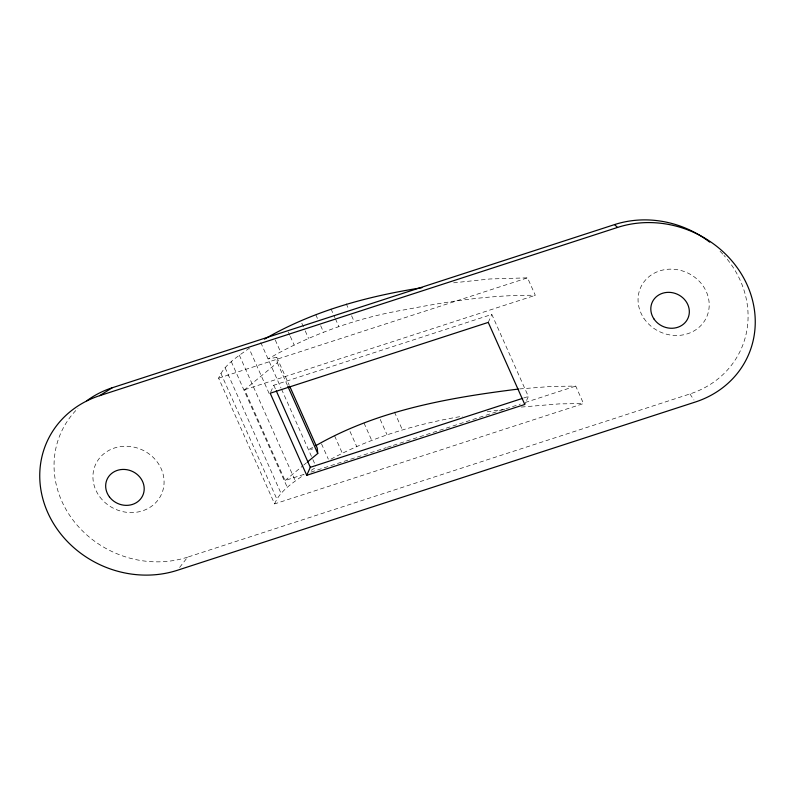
<?xml version="1.0" encoding="UTF-8"?>
<svg xmlns="http://www.w3.org/2000/svg" width="795" height="795" viewBox="0 0 795 795"><rect width="100%" height="100%" fill="white"/><g stroke="black" fill="none" stroke-linecap="round" stroke-linejoin="round"><path stroke-width="0.6" stroke-dasharray="3.98 2.98" d="M270.648 392.233L273.778 385.257L491.827 314.422L528.367 396.486L524.799 404.466M488.259 322.402L491.827 314.422M519.582 388.934L551.412 386.43L575.739 386.092L583.51 403.552L274.603 503.901L218.625 378.191C224.15 364.587 237.665 356.627 249.054 348.389L269.227 393.694M274.603 503.901C279.949 490.674 292.958 482.784 304.058 474.784M179.62 567.451L187.61 557.146L689.941 393.952A97.407 87.698 24.1 0 0 723.947 255.374M303.869 474.406L285.037 480.528L244.612 389.729L277.316 362.689L276.829 357.333L268.064 358.933C310.726 334.278 357.641 317.593 406.235 309.513C448.738 301.245 491.896 294.726 535.313 295.303L527.532 277.843L490.028 278.966L453.647 282.811M285.037 480.528L302.796 465.84M303.73 465.075L306.532 462.75M311.163 470.332L316.271 467.182M312.673 447.406L308.49 449.722L312.872 448.927M330.899 459.182C371.951 437.081 416.878 423.805 462.72 416.183M218.625 378.191L527.532 277.843M244.612 389.729L535.313 295.303M523.647 398.017L528.367 396.486M310.934 472.111L386.251 447.645M387.433 447.267L392.134 445.737M393.316 445.349L520.417 404.059M525.127 402.528L575.739 386.092M487.106 411.83L505.004 409.137M521.331 407.06L559.193 403.89L583.51 403.552M689.941 393.952L693.965 400.014M346.242 303.75L348.667 309.205M351.589 315.754L354.014 321.21M394.439 412.009L402.22 429.469M331.028 308.977L334.924 317.712M335.401 318.805L338.809 326.437M380.209 419.412L387.006 434.696M315.804 314.78L317.752 319.153M320.663 325.692L323.585 332.24M364.011 423.039L371.782 440.5M301.822 323.237L304.733 329.786M305.22 330.879L308.619 338.511M350.019 431.486L356.826 446.77M288.376 332.042L289.827 335.311M290.314 336.404L294.21 345.139M334.635 435.928L342.406 453.389M275.259 339.982L280.605 351.986M321.518 443.868L328.315 459.142M276.829 357.333L289.3 385.356M277.316 362.689L287.303 385.108M260.78 342.566L281.042 388.079M281.539 389.202L312.375 458.457M312.862 459.55L315.784 466.099M273.778 385.257L275.776 389.749M239.325 355.156L295.303 480.866M231.285 361.626L287.263 487.345M225.084 367.697L281.062 493.417M220.841 373.253L276.819 498.972M720.041 251.22A97.407 87.698 24.1 0 1 723.182 254.519M187.61 557.146A97.407 87.698 24.1 0 1 72.266 519.075A97.407 87.698 24.1 0 1 77.93 408.352M99.852 496.925A36.153 32.545 24.1 0 0 161.097 495.056A36.153 32.545 24.1 0 0 124.567 446.253A36.153 32.545 24.1 0 0 99.852 496.925M643.851 318.248A36.153 32.545 24.1 0 0 705.374 319.57A36.153 32.545 24.1 0 0 671.666 269.157A36.153 32.545 24.1 0 0 643.851 318.248"/><path stroke-width="1.19" d="M306.741 475.301L524.799 404.466L488.259 322.402L270.201 393.237L306.741 475.301L310.318 467.321L522.474 398.394M307.466 461.984L317.752 453.478L317.255 448.132L289.807 386.479M614.535 224.597L617.566 227.43A100.418 90.411 24.1 0 1 747.29 285.216A100.418 90.411 24.1 0 1 695.307 402.031L177.434 570.263A100.418 90.411 24.1 0 1 47.71 512.477A100.418 90.411 24.1 0 1 99.693 395.662L112.194 387.781L614.535 224.597A97.407 87.698 24.1 0 1 709.706 242.137M264.467 339.157C312.743 311.034 367.091 296.297 421.936 287.71M315.804 445.677C377.536 410.2 448.638 397.729 518.37 389.063M99.693 395.662L617.566 227.43M287.8 386.231L317.752 453.478M276.272 390.872L310.318 467.321M86.814 400.769A97.407 87.698 24.1 0 1 112.194 387.781M653.937 318.924A19.577 17.629 24.1 0 0 687.258 319.65A19.577 17.629 24.1 0 0 669.002 292.341A19.577 17.629 24.1 0 0 653.937 318.924M109.412 496.875A19.577 17.629 24.1 0 0 142.583 495.871A19.577 17.629 24.1 0 0 122.808 469.428A19.577 17.629 24.1 0 0 109.412 496.875"/></g></svg>
